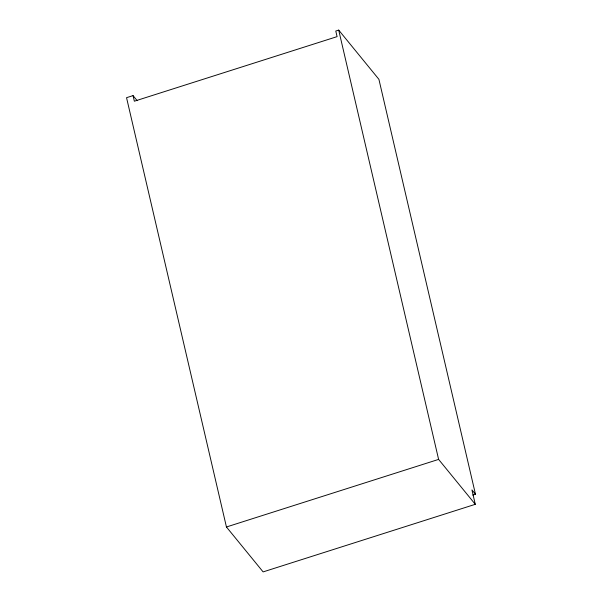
<?xml version="1.0" encoding="UTF-8"?>
<svg xmlns="http://www.w3.org/2000/svg" width="602" height="602" viewBox="0 0 602 602"><rect width="100%" height="100%" fill="white"/><g stroke="black" fill="none" stroke-linecap="round" stroke-linejoin="round"><path stroke-width="0.9" d="M137.188 100.684L133.05 95.613L126.54 97.682L226.442 526.983L263.119 571.9L475.287 504.318L471.93 489.893L475.46 494.212L472.773 495.07M475.46 494.212L378.914 79.336L338.708 30.1L335.781 31.033L337.082 36.632L134.351 101.211L133.05 95.613M226.442 526.983L438.61 459.401L475.287 504.318M338.708 30.1L438.61 459.401"/></g></svg>
